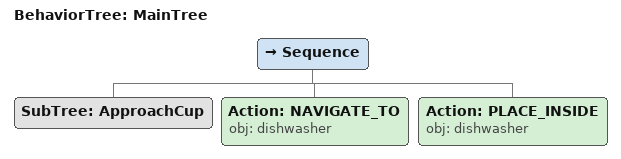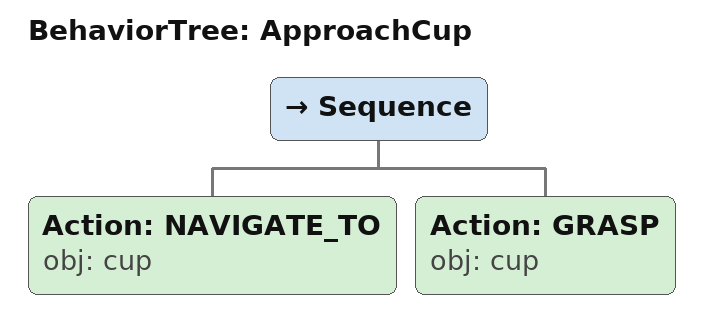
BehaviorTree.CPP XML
<root main_tree_to_execute="MainTree">
  <BehaviorTree ID="MainTree">
    <Sequence>
      <!-- Execute subtree ApproachCup -->
      <SubTree ID="ApproachCup" />
      <!-- Navigate to dishwasher -->
      <Action ID="NAVIGATE_TO" obj="dishwasher" />
      <!-- Place inside dishwasher -->
      <Action ID="PLACE_INSIDE" obj="dishwasher" />
    </Sequence>
  </BehaviorTree>
  <!-- Subtree definition ApproachCup -->
  <BehaviorTree ID="ApproachCup">
    <Sequence>
      <!-- Navigate to cup -->
      <Action ID="NAVIGATE_TO" obj="cup" />
      <!-- Grasp cup -->
      <Action ID="GRASP" obj="cup" />
    </Sequence>
  </BehaviorTree>
</root>
